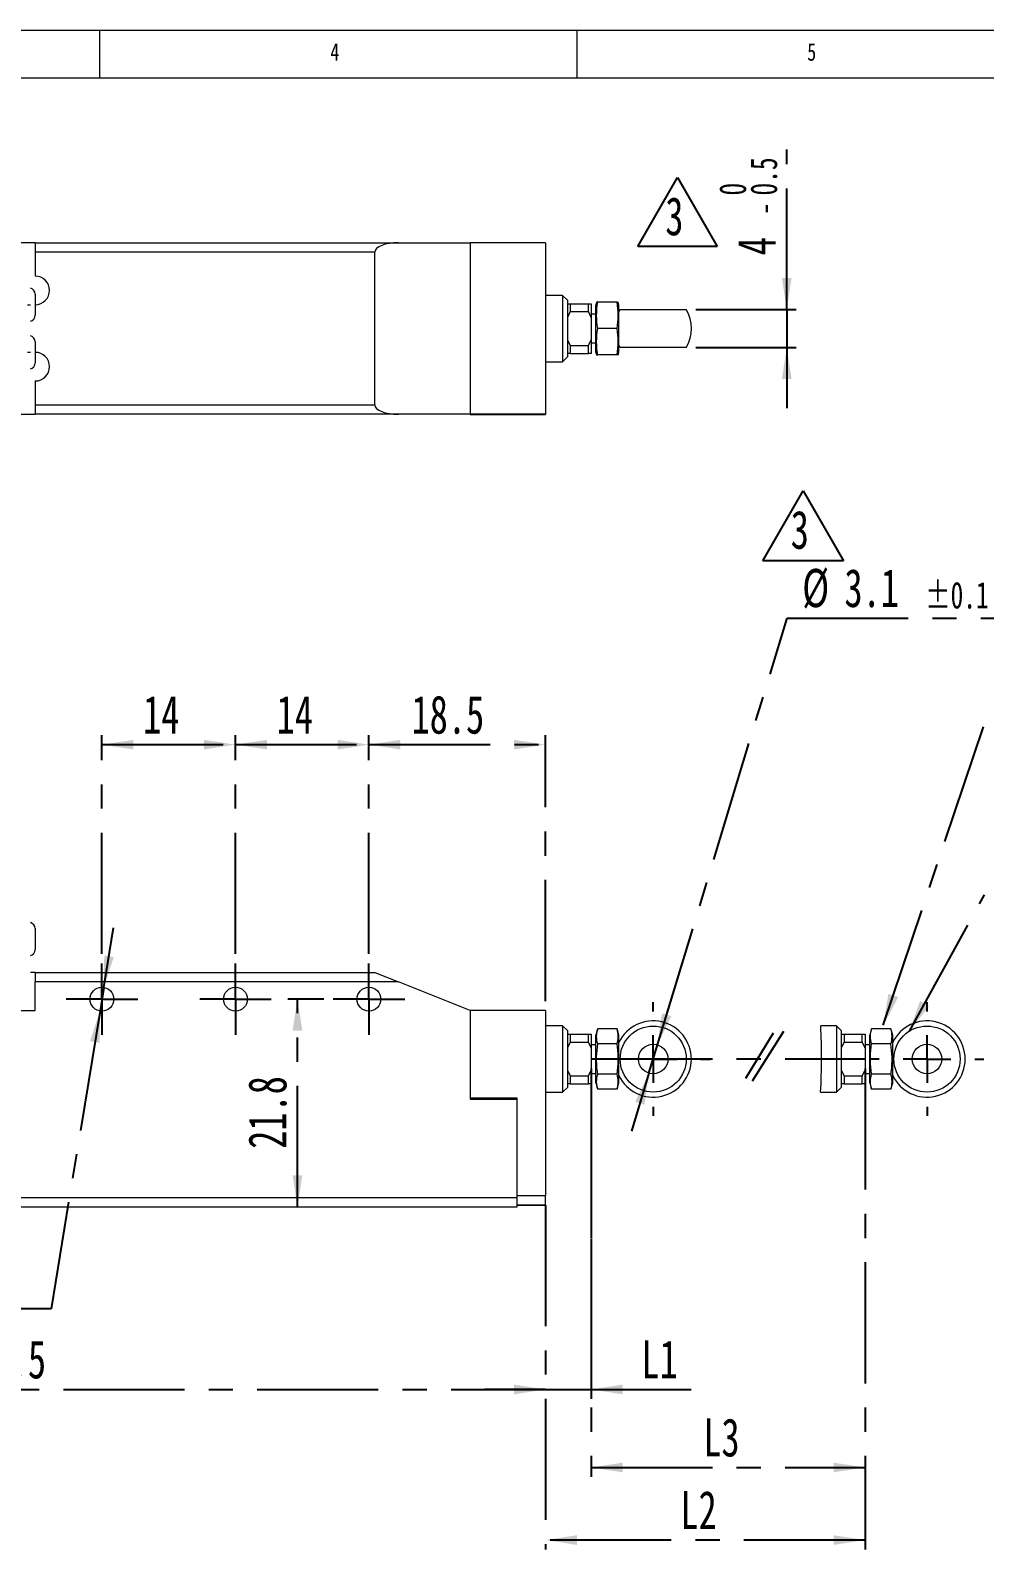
# Model space of a CAD drawing. Header units: millimetres. Extents: x 5 to 415, y 5 to 292.
# Drawn here: x 152.7 to 252.8, y 132.7 to 292 of the extents above; entities that cross this region are included whole.
import ezdxf

# ---------------------------------------------------------------- set-up
doc = ezdxf.new("R2010")
doc.units = ezdxf.units.MM
doc.linetypes.add('CENTERX2', pattern=[20.32, 12.7, -2.54, 2.54, -2.54])
doc.layers.add('CENTER_LINE', color=7, linetype='CENTERX2')
doc.layers.add('DIMENSION', color=7, linetype='Continuous')
doc.styles.add('SLDTEXTSTYLE0', font='TXT', dxfattribs={"width": 0.7})
doc.styles.add('SLDTEXTSTYLE3', font='TXT', dxfattribs={"width": 0.75})
doc.dimstyles.new('SLDDIMSTYLE0', dxfattribs={"dimtxt": 4, "dimasz": 3.302, "dimexe": 0, "dimexo": 0.0625, "dimgap": 1, "dimtad": 1, "dimrnd": 1e-09, "dimzin": 12, "dimdsep": 46, "dimtxsty": 'SLDTEXTSTYLE0', "dimsah": 1, "dimcen": 0.09, "dimadec": 0, "dimazin": 3, "dimtfac": 1, "dimtofl": 0, "dimtmove": 0, "dimatfit": 3, "dimfxl": 1, "dimfrac": 2, "dimtolj": 1, "dimtzin": 12, "dimarcsym": 0})
doc.dimstyles.new('SLDDIMSTYLE1', dxfattribs={"dimtxt": 4, "dimasz": 3.302, "dimexe": 0, "dimexo": 0.0625, "dimgap": 1, "dimtad": 1, "dimrnd": 1e-09, "dimzin": 12, "dimdsep": 46, "dimtxsty": 'SLDTEXTSTYLE0', "dimsah": 1, "dimcen": 0.09, "dimadec": 0, "dimazin": 3, "dimtfac": 1, "dimtmove": 0, "dimatfit": 0, "dimfxl": 1, "dimfrac": 2, "dimtolj": 1, "dimtzin": 12, "dimarcsym": 0})
doc.dimstyles.new('SLDDIMSTYLE2', dxfattribs={"dimtxt": 4, "dimasz": 3.302, "dimexe": 0, "dimexo": 0.0625, "dimgap": 1, "dimtad": 0, "dimtih": 1, "dimtoh": 1, "dimrnd": 1e-09, "dimzin": 12, "dimdsep": 46, "dimtxsty": 'SLDTEXTSTYLE0', "dimsah": 1, "dimcen": 0, "dimadec": 0, "dimazin": 3, "dimtol": 1, "dimtp": 0.1, "dimtm": 0.1, "dimtfac": 1, "dimtmove": 0, "dimatfit": 3, "dimfxl": 1, "dimfrac": 2, "dimtolj": 1, "dimarcsym": 0})
doc.dimstyles.new('SLDDIMSTYLE5', dxfattribs={"dimtxt": 4, "dimasz": 3.302, "dimexe": 0, "dimexo": 0.0625, "dimgap": 1, "dimtad": 0, "dimtih": 1, "dimtoh": 1, "dimrnd": 1e-09, "dimzin": 12, "dimdsep": 46, "dimtxsty": 'SLDTEXTSTYLE0', "dimsah": 1, "dimcen": 0, "dimadec": 0, "dimazin": 3, "dimtfac": 1, "dimtmove": 0, "dimatfit": 3, "dimfxl": 1, "dimfrac": 2, "dimtolj": 1, "dimtzin": 12, "dimarcsym": 0})
doc.dimstyles.new('SLDDIMSTYLE6', dxfattribs={"dimtxt": 0.18, "dimasz": 3.302, "dimexe": 0, "dimexo": 0.0625, "dimgap": 0, "dimtad": 0, "dimtih": 1, "dimtoh": 1, "dimdec": 0, "dimrnd": 1e-09, "dimzin": 0, "dimdsep": 46, "dimtxsty": 'Standard', "dimsah": 1, "dimcen": 0.09, "dimadec": 0, "dimazin": 0, "dimtfac": 3.302, "dimtdec": 0, "dimtofl": 0, "dimtmove": 0, "dimatfit": 3, "dimfxl": 1, "dimfrac": 2, "dimtolj": 1, "dimtzin": 0, "dimarcsym": 0})
doc.dimstyles.new('SLDDIMSTYLE8', dxfattribs={"dimtxt": 4, "dimasz": 3.302, "dimexe": 0, "dimexo": 0.0625, "dimgap": 1, "dimtad": 1, "dimrnd": 1e-09, "dimzin": 12, "dimdsep": 46, "dimtxsty": 'SLDTEXTSTYLE0', "dimsah": 1, "dimcen": 0.09, "dimadec": 0, "dimazin": 3, "dimtol": 1, "dimtm": 0.5, "dimtfac": 1, "dimtmove": 0, "dimatfit": 0, "dimfxl": 1, "dimfrac": 2, "dimtolj": 1, "dimarcsym": 0})

# ---------------------------------------------------------------- blocks, each defined once
blk = doc.blocks.new('SW_NOTE_0_2')
at = {"layer": 'CENTER_LINE', "color": 0}
for p, q in [((-2.93, -0.1), (1.3, 7.23)), ((1.3, 7.23), (5.53, -0.1)), ((5.53, -0.1), (-2.93, -0.1))]:
    blk.add_line(p, q, dxfattribs=at)
at = {"layer": 'CENTER_LINE', "color": 0, "insert": (0, 5.16), "char_height": 4, "attachment_point": 1, "style": 'SLDTEXTSTYLE0'}
blk.add_mtext('3', dxfattribs=at)
blk = doc.blocks.new('_D')
at = {"layer": 'CENTER_LINE'}
for p, q in [((211.52, 183.12), (211.52, 140.28)), ((240.23, 183.12), (240.23, 140.28)), ((211.52, 141.28), (240.23, 141.28))]:
    blk.add_line(p, q, dxfattribs=at)
for points in [[(211.52, 141.28), (214.82, 140.77), (214.82, 141.78)], [(240.23, 141.28), (236.93, 141.78), (236.93, 140.77)]]:
    blk.add_solid(points, dxfattribs=at)
at = {"layer": 'CENTER_LINE', "insert": (223.27, 146.43), "char_height": 4, "attachment_point": 1, "style": 'SLDTEXTSTYLE0'}
blk.add_mtext('L3', dxfattribs=at)
blk = doc.blocks.new('_D_1')
at = {"layer": 'CENTER_LINE'}
for p, q in [((240.23, 183.12), (240.23, 132.66)), ((206.72, 168.8), (206.72, 132.66)), ((240.23, 133.66), (206.72, 133.66))]:
    blk.add_line(p, q, dxfattribs=at)
for points in [[(206.72, 133.66), (210.02, 133.15), (210.02, 134.17)], [(240.23, 133.66), (236.93, 134.17), (236.93, 133.15)]]:
    blk.add_solid(points, dxfattribs=at)
at = {"layer": 'CENTER_LINE', "insert": (220.87, 138.82), "char_height": 4, "attachment_point": 1, "style": 'SLDTEXTSTYLE0'}
blk.add_mtext('L2', dxfattribs=at)
blk = doc.blocks.new('_D_6')
at = {"layer": 'CENTER_LINE'}
for p, q in [((95.22, 179), (95.22, 148.46)), ((206.72, 168.8), (206.72, 148.46)), ((95.22, 149.46), (206.72, 149.46))]:
    blk.add_line(p, q, dxfattribs=at)
for points in [[(95.22, 149.46), (98.52, 148.95), (98.52, 149.97)], [(206.72, 149.46), (203.42, 149.97), (203.42, 148.95)]]:
    blk.add_solid(points, dxfattribs=at)
at = {"layer": 'CENTER_LINE', "insert": (144.84, 154.62), "char_height": 4, "attachment_point": 1, "style": 'SLDTEXTSTYLE0'}
blk.add_mtext('111.5', dxfattribs=at)
blk = doc.blocks.new('_D_7')
at = {"layer": 'CENTER_LINE'}
for p, q in [((211.52, 180.51), (211.52, 148.46)), ((206.72, 168.8), (206.72, 148.46)), ((206.72, 149.46), (200.37, 149.46)), ((206.72, 149.46), (211.52, 149.46)), ((211.52, 149.46), (221.99, 149.46))]:
    blk.add_line(p, q, dxfattribs=at)
for points in [[(206.72, 149.46), (203.42, 149.97), (203.42, 148.95)], [(211.52, 149.46), (214.82, 148.95), (214.82, 149.97)]]:
    blk.add_solid(points, dxfattribs=at)
at = {"layer": 'CENTER_LINE', "insert": (216.78, 154.62), "char_height": 4, "attachment_point": 1, "style": 'SLDTEXTSTYLE0'}
blk.add_mtext('L1', dxfattribs=at)
blk = doc.blocks.new('_D_13')
at = {"layer": 'CENTER_LINE'}
for p, q in [((183.47, 190.39), (179.72, 190.39)), ((180.72, 168.59), (180.72, 190.39))]:
    blk.add_line(p, q, dxfattribs=at)
for points in [[(180.72, 190.39), (180.21, 187.09), (181.23, 187.09)], [(180.72, 168.59), (181.23, 171.9), (180.21, 171.9)]]:
    blk.add_solid(points, dxfattribs=at)
at = {"layer": 'CENTER_LINE', "insert": (175.56, 174.7), "char_height": 4, "attachment_point": 1, "rotation": 90, "style": 'SLDTEXTSTYLE0'}
blk.add_mtext('21.8', dxfattribs=at)
blk = doc.blocks.new('_D_14')
at = {"layer": 'CENTER_LINE'}
for p, q in [((174.22, 195.14), (174.22, 218.09)), ((174.22, 217.09), (188.22, 217.09)), ((188.22, 195.14), (188.22, 218.09))]:
    blk.add_line(p, q, dxfattribs=at)
for points in [[(174.22, 217.09), (177.52, 216.58), (177.52, 217.59)], [(188.22, 217.09), (184.92, 217.59), (184.92, 216.58)]]:
    blk.add_solid(points, dxfattribs=at)
at = {"layer": 'CENTER_LINE', "insert": (178.54, 222.24), "char_height": 4, "attachment_point": 1, "style": 'SLDTEXTSTYLE0'}
blk.add_mtext('14', dxfattribs=at)
blk = doc.blocks.new('_D_15')
at = {"layer": 'CENTER_LINE'}
for p, q in [((160.22, 195.14), (160.22, 218.09)), ((160.22, 217.09), (174.22, 217.09)), ((174.22, 195.14), (174.22, 218.09))]:
    blk.add_line(p, q, dxfattribs=at)
for points in [[(160.22, 217.09), (163.52, 216.58), (163.52, 217.59)], [(174.22, 217.09), (170.92, 217.59), (170.92, 216.58)]]:
    blk.add_solid(points, dxfattribs=at)
at = {"layer": 'CENTER_LINE', "insert": (164.54, 222.24), "char_height": 4, "attachment_point": 1, "style": 'SLDTEXTSTYLE0'}
blk.add_mtext('14', dxfattribs=at)
blk = doc.blocks.new('_D_16')
at = {"layer": 'CENTER_LINE'}
for p, q in [((188.22, 195.14), (188.22, 218.09)), ((188.22, 217.09), (206.72, 217.09)), ((206.72, 190.2), (206.72, 218.09))]:
    blk.add_line(p, q, dxfattribs=at)
for points in [[(188.22, 217.09), (191.52, 216.58), (191.52, 217.59)], [(206.72, 217.09), (203.42, 217.59), (203.42, 216.58)]]:
    blk.add_solid(points, dxfattribs=at)
at = {"layer": 'CENTER_LINE', "insert": (192.68, 222.24), "char_height": 4, "attachment_point": 1, "style": 'SLDTEXTSTYLE0'}
blk.add_mtext('18.5', dxfattribs=at)
blk = doc.blocks.new('_D_17')
at = {"layer": 'CENTER_LINE'}
for p, q in [((160.42, 191.63), (161.45, 197.89)), ((160.42, 191.63), (160.02, 189.16)), ((160.02, 189.16), (154.89, 157.91)), ((154.89, 157.91), (104.23, 157.91))]:
    blk.add_line(p, q, dxfattribs=at)
for points in [[(160.42, 191.63), (161.46, 194.8), (160.46, 194.97)], [(160.02, 189.16), (158.98, 185.98), (159.98, 185.82)]]:
    blk.add_solid(points, dxfattribs=at)
at = {"layer": 'CENTER_LINE', "char_height": 4, "attachment_point": 1, "style": 'SLDTEXTSTYLE0'}
for s, insert in [('3-M3X0.5P TAP HOLE', (104.23, 167.73)), ('DEPTH 8.5', (116.85, 163.07))]:
    blk.add_mtext(s, dxfattribs=dict(at, insert=insert))
blk = doc.blocks.new('_D_18')
at = {"layer": 'CENTER_LINE'}
for p, q in [((218.47, 185.6), (232.05, 230.36)), ((232.05, 230.36), (268.07, 230.36)), ((217.57, 182.63), (218.47, 185.6)), ((217.57, 182.63), (215.73, 176.55))]:
    blk.add_line(p, q, dxfattribs=at)
for points in [[(218.47, 185.6), (219.91, 188.61), (218.94, 188.9)], [(217.57, 182.63), (216.13, 179.62), (217.1, 179.32)]]:
    blk.add_solid(points, dxfattribs=at)
at = {"layer": 'CENTER_LINE', "attachment_point": 1, "style": 'SLDTEXTSTYLE0'}
for s, insert, char_height in [('%%c', (233.64, 235.52), 4), ('3.1', (238.07, 235.52), 4), ('±0.1', (246.53, 234.17), 2.8), ('HOLE', (255.58, 235.52), 4)]:
    blk.add_mtext(s, dxfattribs=dict(at, insert=insert, char_height=char_height))
blk = doc.blocks.new('SW_CENTERMARKSYMBOL_1')
at = {"layer": 'CENTER_LINE', "color": 0}
for p, q in [((0, 2.5), (0, 3.75)), ((0, 0), (0, 2.5)), ((-2.5, 0), (-3.75, 0)), ((0, 0), (-2.5, 0)), ((0, 0), (0, -2.5)), ((0, 0), (2.5, 0)), ((2.5, 0), (3.75, 0)), ((0, -2.5), (0, -3.75))]:
    blk.add_line(p, q, dxfattribs=at)
blk = doc.blocks.new('SW_CENTERMARKSYMBOL_2')
at = {"layer": 'CENTER_LINE', "color": 0}
for p, q in [((0, 2.5), (0, 3.75)), ((0, 0), (0, 2.5)), ((-2.5, 0), (-3.75, 0)), ((0, 0), (-2.5, 0)), ((0, 0), (0, -2.5)), ((0, 0), (2.5, 0)), ((2.5, 0), (3.75, 0)), ((0, -2.5), (0, -3.75))]:
    blk.add_line(p, q, dxfattribs=at)
blk = doc.blocks.new('SW_CENTERMARKSYMBOL_3')
at = {"layer": 'CENTER_LINE', "color": 0}
for p, q in [((0, 2.5), (0, 3.75)), ((0, 0), (0, 2.5)), ((-2.5, 0), (-3.75, 0)), ((0, 0), (-2.5, 0)), ((0, 0), (0, -2.5)), ((0, 0), (2.5, 0)), ((2.5, 0), (3.75, 0)), ((0, -2.5), (0, -3.75))]:
    blk.add_line(p, q, dxfattribs=at)
blk = doc.blocks.new('SW_CENTERMARKSYMBOL_4')
at = {"layer": 'CENTER_LINE', "color": 0}
for p, q in [((0, 5), (0, 5.96)), ((0, 0), (0, 2.5)), ((-5, 0), (-5.96, 0)), ((0, 0), (-2.5, 0)), ((0, 0), (0, -2.5)), ((0, 0), (2.5, 0)), ((5, 0), (5.96, 0)), ((0, -5), (0, -5.96))]:
    blk.add_line(p, q, dxfattribs=at)
blk = doc.blocks.new('_D_26')
at = {"layer": 'CENTER_LINE'}
for p, q in [((232.02, 262.73), (232.02, 279.52)), ((222.48, 262.73), (233.02, 262.73)), ((232.02, 262.73), (232.02, 258.73)), ((222.48, 258.73), (233.02, 258.73)), ((232.02, 258.73), (232.02, 252.38))]:
    blk.add_line(p, q, dxfattribs=at)
for points in [[(232.02, 262.73), (232.53, 266.03), (231.51, 266.03)], [(232.02, 258.73), (231.51, 255.43), (232.53, 255.43)]]:
    blk.add_solid(points, dxfattribs=at)
at = {"layer": 'CENTER_LINE', "attachment_point": 1, "rotation": 90, "style": 'SLDTEXTSTYLE0'}
for s, insert, char_height in [('0.5', (228.21, 274.68), 2.8), ('0', (224.95, 274.68), 2.8), ('-', (228.21, 272.64), 2.8), ('4', (226.86, 268.41), 4)]:
    blk.add_mtext(s, dxfattribs=dict(at, insert=insert, char_height=char_height))
blk = doc.blocks.new('SW_NOTE_0_8')
at = {"layer": 'CENTER_LINE', "color": 0}
for p, q in [((-2.88, -0.01), (1.28, 7.21)), ((1.28, 7.21), (5.45, -0.01)), ((5.45, -0.01), (-2.88, -0.01))]:
    blk.add_line(p, q, dxfattribs=at)
at = {"layer": 'CENTER_LINE', "color": 0, "insert": (0, 5.16), "char_height": 4, "attachment_point": 1, "style": 'SLDTEXTSTYLE0'}
blk.add_mtext('3', dxfattribs=at)
blk = doc.blocks.new('SW_CENTERMARKSYMBOL_12')
at = {"layer": 'CENTER_LINE', "color": 0}
for p, q in [((0, 5), (0, 5.96)), ((0, 0), (0, 2.5)), ((-5, 0), (-5.96, 0)), ((0, 0), (-2.5, 0)), ((0, 0), (0, -2.5)), ((0, 0), (2.5, 0)), ((5, 0), (5.96, 0)), ((0, -5), (0, -5.96))]:
    blk.add_line(p, q, dxfattribs=at)

msp = doc.modelspace()

# ---------------------------------------------------------------- linework, layer by layer
at = {"color": 7, "linetype": 'Continuous', "lineweight": 18}
for p, q in [((415, 292), (5, 292)), ((160, 287), (160, 292)), ((210, 292), (210, 287)), ((410.25, 287), (10, 287)), ((153.22, 269.731), (110.02, 269.731)), ((153.22, 269.731), (191.32, 269.731)), ((153.22, 269.731), (153.22, 268.731)), ((191.32, 269.731), (198.82, 269.731)), ((206.72, 269.733), (198.82, 269.733)), ((198.82, 269.733), (198.82, 251.733)), ((198.82, 269.731), (198.82, 267.232)), ((206.72, 269.733), (206.72, 251.733)), ((188.82, 268.731), (153.22, 268.731)), ((153.22, 268.731), (153.22, 266.231)), ((188.82, 252.731), (188.82, 268.731)), ((153.22, 264.331), (153.22, 262.131)), ((208.52, 264.211), (206.72, 264.211)), ((209.02, 263.711), (208.52, 264.211)), ((208.52, 264.211), (208.52, 258.316)), ((209.02, 263.711), (209.02, 258.663)), ((209.02, 263.325), (209.321, 263.325)), ((209.321, 263.325), (209.321, 262.504)), ((209.321, 263.325), (211.22, 263.325)), ((211.22, 262.504), (211.22, 263.325)), ((211.22, 263.325), (211.52, 263.325)), ((211.52, 263.325), (211.52, 261.893)), ((212.087, 263.481), (212.02, 263.231)), ((212.02, 258.231), (212.02, 263.231)), ((214.239, 263.481), (212.201, 263.481)), ((214.42, 263.231), (214.353, 263.481)), ((214.42, 258.231), (214.42, 263.231)), ((209.321, 262.504), (209.02, 261.89)), ((209.321, 262.504), (211.22, 262.504)), ((211.52, 261.893), (211.22, 262.504)), ((212.02, 262.231), (211.52, 262.231)), ((211.52, 261.893), (211.52, 259.558)), ((214.556, 262.731), (221.484, 262.731)), ((214.239, 260.731), (212.201, 260.731)), ((153.22, 259.331), (153.22, 257.131)), ((208.52, 258.316), (208.52, 257.251)), ((209.02, 259.558), (209.32, 258.947)), ((209.02, 258.663), (209.02, 257.751)), ((209.32, 258.947), (211.22, 258.947)), ((209.32, 258.947), (209.32, 258.125)), ((211.22, 258.947), (211.52, 259.558)), ((211.22, 258.125), (211.22, 258.947)), ((211.52, 259.558), (211.52, 258.125)), ((211.52, 259.231), (212.02, 259.231)), ((212.02, 258.231), (212.087, 257.981)), ((214.353, 257.981), (214.42, 258.231)), ((221.484, 258.731), (214.556, 258.731)), ((206.72, 257.251), (208.52, 257.251)), ((208.52, 257.251), (209.02, 257.751)), ((209.32, 258.125), (209.02, 258.125)), ((209.32, 258.125), (211.22, 258.125)), ((211.52, 258.125), (211.22, 258.125)), ((214.239, 257.981), (212.201, 257.981)), ((153.22, 255.231), (153.22, 252.731)), ((153.22, 252.731), (188.82, 252.731)), ((153.22, 252.731), (153.22, 251.731)), ((110.02, 251.731), (153.22, 251.731)), ((191.32, 251.731), (153.22, 251.731)), ((198.82, 251.731), (191.32, 251.731)), ((198.82, 251.733), (198.82, 251.731)), ((206.72, 251.733), (198.82, 251.733)), ((198.82, 251.731), (198.82, 251.73)), ((198.82, 251.73), (203.72, 251.73)), ((203.72, 251.73), (203.72, 251.726)), ((203.72, 251.726), (206.72, 251.726)), ((206.72, 251.733), (206.72, 251.726)), ((153.22, 197.796), (153.22, 196.696)), ((153.22, 196.696), (153.22, 195.596)), ((153.22, 193.194), (152.72, 193.194)), ((153.22, 193.194), (188.82, 193.194)), ((153.22, 193.194), (153.22, 192.194)), ((188.82, 193.194), (191.32, 192.194)), ((191.32, 192.194), (153.22, 192.194)), ((153.22, 189.194), (153.22, 192.194)), ((198.82, 189.194), (191.32, 192.194)), ((110.02, 189.194), (153.22, 189.194)), ((198.82, 189.199), (198.82, 189.194)), ((206.72, 189.199), (198.82, 189.199)), ((198.82, 189.194), (198.82, 185.196)), ((206.72, 189.199), (206.72, 169.799)), ((208.52, 187.594), (206.72, 187.594)), ((209.02, 187.094), (208.52, 187.594)), ((208.52, 187.594), (208.52, 186.619)), ((208.52, 186.619), (208.52, 180.634)), ((209.02, 187.094), (209.02, 186.259)), ((209.02, 186.714), (209.32, 186.714)), ((209.32, 186.714), (209.32, 185.892)), ((209.32, 186.714), (211.22, 186.714)), ((211.22, 185.892), (211.22, 186.714)), ((211.22, 186.714), (211.52, 186.714)), ((211.52, 186.714), (211.52, 185.281)), ((212.201, 187.289), (212.02, 186.614)), ((212.02, 184.114), (212.02, 186.614)), ((214.239, 187.289), (212.201, 187.289)), ((214.42, 186.614), (214.239, 187.289)), ((214.42, 184.114), (214.42, 186.614)), ((237.227, 187.594), (235.586, 187.594)), ((237.727, 187.094), (237.227, 187.594)), ((237.227, 187.594), (237.227, 186.619)), ((237.227, 186.619), (237.227, 180.634)), ((237.727, 187.094), (237.727, 186.259)), ((237.727, 186.714), (238.027, 186.714)), ((238.027, 186.714), (238.027, 185.892)), ((238.027, 186.714), (239.927, 186.714)), ((239.927, 185.892), (239.927, 186.714)), ((239.927, 186.714), (240.227, 186.714)), ((240.227, 186.714), (240.227, 185.281)), ((240.908, 187.289), (240.727, 186.614)), ((240.727, 184.114), (240.727, 186.614)), ((242.946, 187.289), (240.908, 187.289)), ((243.127, 186.614), (242.946, 187.289)), ((243.127, 184.114), (243.127, 186.614)), ((198.82, 185.196), (198.82, 180.029)), ((209.02, 186.259), (209.02, 181.134)), ((209.32, 185.892), (209.02, 185.281)), ((209.32, 185.892), (211.22, 185.892)), ((211.52, 185.281), (211.22, 185.892)), ((212.02, 185.614), (211.52, 185.614)), ((211.52, 185.281), (211.52, 182.946)), ((214.239, 185.701), (212.201, 185.701)), ((237.727, 186.259), (237.727, 181.134)), ((238.027, 185.892), (237.727, 185.281)), ((238.027, 185.892), (239.927, 185.892)), ((240.227, 185.281), (239.927, 185.892)), ((240.727, 185.614), (240.227, 185.614)), ((240.227, 185.281), (240.227, 182.946)), ((242.946, 185.701), (240.908, 185.701)), ((212.02, 181.614), (212.02, 184.114)), ((214.42, 181.614), (214.42, 184.114)), ((240.727, 181.614), (240.727, 184.114)), ((243.127, 181.614), (243.127, 184.114)), ((209.02, 182.946), (209.32, 182.335)), ((209.32, 182.335), (211.22, 182.335)), ((209.32, 182.335), (209.32, 181.514)), ((211.22, 182.335), (211.52, 182.946)), ((211.22, 181.514), (211.22, 182.335)), ((211.52, 182.946), (211.52, 181.514)), ((211.52, 182.614), (212.02, 182.614)), ((214.239, 182.526), (212.201, 182.526)), ((237.727, 182.946), (238.027, 182.335)), ((238.027, 182.335), (239.927, 182.335)), ((238.027, 182.335), (238.027, 181.514)), ((239.927, 182.335), (240.227, 182.946)), ((239.927, 181.514), (239.927, 182.335)), ((240.227, 182.946), (240.227, 181.514)), ((240.227, 182.614), (240.727, 182.614)), ((242.946, 182.526), (240.908, 182.526)), ((206.72, 180.634), (208.52, 180.634)), ((208.52, 180.634), (209.02, 181.134)), ((209.32, 181.514), (209.02, 181.514)), ((209.32, 181.514), (211.22, 181.514)), ((211.52, 181.514), (211.22, 181.514)), ((212.02, 181.614), (212.201, 180.938)), ((214.239, 180.938), (212.201, 180.938)), ((214.239, 180.938), (214.42, 181.614)), ((235.577, 180.634), (237.227, 180.634)), ((237.227, 180.634), (237.727, 181.134)), ((238.027, 181.514), (237.727, 181.514)), ((238.027, 181.514), (239.927, 181.514)), ((240.227, 181.514), (239.927, 181.514)), ((240.727, 181.614), (240.908, 180.938)), ((242.946, 180.938), (240.908, 180.938)), ((242.946, 180.938), (243.127, 181.614)), ((198.82, 180.029), (198.82, 179.894)), ((198.82, 180.029), (203.72, 180.029)), ((203.72, 180.023), (198.82, 180.023)), ((198.82, 179.894), (203.72, 179.894)), ((203.72, 180.029), (203.72, 169.799)), ((110.02, 169.594), (203.72, 169.594)), ((203.72, 169.799), (206.72, 169.799)), ((203.72, 169.799), (203.72, 169.696)), ((203.72, 169.696), (203.72, 169.594)), ((203.72, 169.594), (203.72, 168.594)), ((206.72, 168.798), (206.72, 169.799)), ((203.72, 168.594), (110.02, 168.594)), ((206.72, 168.798), (203.72, 168.798)), ((203.72, 168.793), (206.72, 168.793)), ((206.72, 168.798), (206.72, 168.793))]:
    msp.add_line(p, q, dxfattribs=at)
for centre, radius in [((160.22, 190.394), 1.25), ((174.22, 190.394), 1.25), ((188.22, 190.394), 1.25), ((218.02, 184.114), 3.464), ((246.727, 184.114), 3.464), ((218.02, 184.114), 1.55), ((246.727, 184.114), 1.55)]:
    msp.add_circle(centre, radius, dxfattribs=at)
for centre, radius, start, end in [((153.22, 264.731), 1.5, 270, 90), ((152.57, 264.331), 0.65, 0, 76.65764), ((152.57, 262.131), 0.65, 283.34236, 0), ((218.02, 260.731), 4, 150, 154.15807), ((218.02, 260.731), 4, 330, 30), ((152.57, 259.331), 0.65, 0, 76.65764), ((153.22, 256.731), 1.5, 270, 90), ((218.02, 260.731), 4, 205.84193, 210), ((152.57, 257.131), 0.65, 283.34236, 0), ((152.57, 197.796), 0.65, 0, 76.65764), ((152.57, 195.596), 0.65, 283.34236, 0), ((218.02, 184.114), 4, 205.84193, 154.15807), ((246.727, 184.114), 4, 205.84192, 154.15808), ((166.711, 184.205), 68.959, 357.03125, 2.81658)]:
    msp.add_arc(centre, radius, start, end, dxfattribs=at)
for centre, start_param, end_param in [((191.32, 268.731), 1.5707963, 3.1415927), ((191.32, 252.731), 3.1415927, 4.712389)]:
    msp.add_ellipse(centre, major_axis=(2.5, 0), ratio=0.4, start_param=start_param, end_param=end_param, dxfattribs=at)
for points, knots in [([(152.427, 263.212), (152.521, 263.211), (152.69, 263.21), (152.711, 263.21), (152.72, 263.21)], [0, 0, 0, 0, 0.557568, 1, 1, 1, 1]), ([(212.201, 263.481), (212.139, 263.481), (212.066, 263.481), (212.095, 263.481), (212.099, 263.481)], [0, 0, 0, 0, 0.8668925, 1, 1, 1, 1]), ([(212.201, 260.731), (212.144, 261.185), (212.03, 262.102), (212.144, 263.019), (212.201, 263.481)], [0, 0, 0, 0, 0.4952157, 1, 1, 1, 1]), ([(214.239, 260.731), (214.296, 261.185), (214.41, 262.102), (214.296, 263.019), (214.239, 263.481)], [0, 0, 0, 0, 0.49521567, 1, 1, 1, 1]), ([(214.239, 263.481), (214.301, 263.481), (214.373, 263.481), (214.345, 263.481), (214.341, 263.481)], [0, 0, 0, 0, 0.8668925, 1, 1, 1, 1]), ([(212.201, 257.981), (212.144, 258.435), (212.03, 259.352), (212.144, 260.269), (212.201, 260.731)], [0, 0, 0, 0, 0.49521567, 1, 1, 1, 1]), ([(214.239, 257.981), (214.296, 258.435), (214.41, 259.352), (214.296, 260.269), (214.239, 260.731)], [0, 0, 0, 0, 0.49521567, 1, 1, 1, 1]), ([(152.427, 258.25), (152.521, 258.251), (152.69, 258.253), (152.711, 258.253), (152.72, 258.253)], [0, 0, 0, 0, 0.557568, 1, 1, 1, 1]), ([(212.098, 257.981), (212.094, 257.981), (212.066, 257.981), (212.138, 257.981), (212.201, 257.981)], [0, 0, 0, 0, 0.11987635, 1, 1, 1, 1]), ([(214.342, 257.981), (214.346, 257.981), (214.374, 257.981), (214.302, 257.981), (214.239, 257.981)], [0, 0, 0, 0, 0.1198763, 1, 1, 1, 1]), ([(212.201, 185.701), (212.144, 185.963), (212.03, 186.493), (212.144, 187.022), (212.201, 187.289)], [0, 0, 0, 0, 0.49521567, 1, 1, 1, 1]), ([(214.239, 185.701), (214.296, 185.963), (214.41, 186.493), (214.296, 187.022), (214.239, 187.289)], [0, 0, 0, 0, 0.49521567, 1, 1, 1, 1]), ([(240.908, 185.701), (240.852, 185.963), (240.737, 186.492), (240.851, 187.022), (240.908, 187.289)], [0, 0, 0, 0, 0.4952882, 1, 1, 1, 1]), ([(242.946, 185.701), (243.003, 185.963), (243.117, 186.492), (243.004, 187.022), (242.946, 187.289)], [0, 0, 0, 0, 0.49528817, 1, 1, 1, 1]), ([(212.201, 182.526), (212.184, 182.66), (212.11, 183.249), (212.051, 184.314), (212.151, 185.236), (212.201, 185.701)], [0, 0, 0, 0, 0.1269715, 0.56007701, 1, 1, 1, 1]), ([(214.239, 182.526), (214.256, 182.66), (214.33, 183.249), (214.389, 184.314), (214.289, 185.236), (214.239, 185.701)], [0, 0, 0, 0, 0.1269715, 0.560077, 1, 1, 1, 1]), ([(240.908, 182.526), (240.892, 182.66), (240.817, 183.249), (240.759, 184.314), (240.858, 185.236), (240.908, 185.701)], [0, 0, 0, 0, 0.1269715, 0.560077, 1, 1, 1, 1]), ([(242.946, 182.526), (242.963, 182.66), (243.038, 183.249), (243.096, 184.314), (242.997, 185.236), (242.946, 185.701)], [0, 0, 0, 0, 0.1269716, 0.560077, 1, 1, 1, 1]), ([(212.201, 180.938), (212.144, 181.2), (212.03, 181.729), (212.144, 182.259), (212.201, 182.526)], [0, 0, 0, 0, 0.49521567, 1, 1, 1, 1]), ([(214.239, 180.938), (214.296, 181.2), (214.41, 181.729), (214.296, 182.259), (214.239, 182.526)], [0, 0, 0, 0, 0.49521567, 1, 1, 1, 1]), ([(240.908, 180.938), (240.852, 181.2), (240.737, 181.729), (240.851, 182.259), (240.908, 182.526)], [0, 0, 0, 0, 0.4952881, 1, 1, 1, 1]), ([(242.946, 180.938), (243.003, 181.2), (243.117, 181.729), (243.004, 182.259), (242.946, 182.526)], [0, 0, 0, 0, 0.4952881, 1, 1, 1, 1])]:
    msp.add_open_spline(points, degree=3, knots=knots, dxfattribs=at)
at = {"layer": 'CENTER_LINE'}
msp.add_line((211.52, 184.12), (240.227, 184.12), dxfattribs=at)
at = {"layer": 'DIMENSION'}
for p, q in [((230.613, 186.836), (227.7, 182.059)), ((231.678, 186.998), (228.385, 181.798))]:
    msp.add_line(p, q, dxfattribs=at)

# ---------------------------------------------------------------- block references
at = {"layer": 'CENTER_LINE'}
for name, p in [('SW_NOTE_0_8', (219.287, 269.354)), ('SW_NOTE_0_2', (232.44, 236.472)), ('SW_CENTERMARKSYMBOL_1', (160.22, 190.394)), ('SW_CENTERMARKSYMBOL_2', (174.22, 190.394)), ('SW_CENTERMARKSYMBOL_3', (188.22, 190.394)), ('SW_CENTERMARKSYMBOL_4', (218.02, 184.114)), ('SW_CENTERMARKSYMBOL_12', (246.727, 184.114))]:
    msp.add_blockref(name, p, dxfattribs=at)

# ---------------------------------------------------------------- texts
at = {"color": 7, "linetype": 'Continuous', "lineweight": 0, "char_height": 1.852, "attachment_point": 1, "style": 'SLDTEXTSTYLE3'}
for s, insert in [('4', (184.167, 290.668)), ('5', (234.167, 290.668))]:
    msp.add_mtext(s, dxfattribs=dict(at, insert=insert))

# ---------------------------------------------------------------- dimensions: what is measured, and where the dimension line sits
at = {"layer": 'CENTER_LINE'}
for base, p1, p2, dimstyle, picture, middle in [((232.02, 258.731), (221.484, 262.731), (221.484, 258.731), 'SLDDIMSTYLE8', '_D_26', (232.02, 273.964)), ((180.719, 190.394), (203.72, 168.594), (184.47, 190.394), 'SLDDIMSTYLE0', '_D_13', (180.719, 179.494))]:
    dim = msp.add_linear_dim(base=base, p1=p1, p2=p2, angle=90, dimstyle=dimstyle, dxfattribs=at)
    dim.commit()
    dim.dimension.update_dxf_attribs({"geometry": picture, "text_midpoint": middle, "dimtype": 160})
dim = msp.add_diameter_dim_2p(p1=(218.47, 185.597), p2=(217.57, 182.63), text='<> HOLE', dimstyle='SLDDIMSTYLE2', dxfattribs=at)
dim.commit()
dim.dimension.update_dxf_attribs({"geometry": '_D_18', "text_midpoint": (250.855, 233.191), "dimtype": 163})
for base, p1, p2, dimstyle, picture, middle in [((174.22, 217.085), (160.22, 194.144), (174.22, 194.144), 'SLDDIMSTYLE0', '_D_15', (167.22, 217.085)), ((188.22, 217.085), (174.22, 194.144), (188.22, 194.144), 'SLDDIMSTYLE0', '_D_14', (181.22, 217.085)), ((206.72, 217.085), (188.22, 194.144), (206.72, 189.199), 'SLDDIMSTYLE0', '_D_16', (197.47, 217.085)), ((206.72, 133.661), (240.227, 184.12), (206.72, 169.799), 'SLDDIMSTYLE0', '_D_1', (223.474, 133.661)), ((211.52, 149.459), (206.72, 169.799), (211.52, 181.514), 'SLDDIMSTYLE1', '_D_7', (219.387, 149.459)), ((206.72, 149.459), (95.22, 179.996), (206.72, 169.799), 'SLDDIMSTYLE0', '_D_6', (150.97, 149.459))]:
    dim = msp.add_linear_dim(base=base, p1=p1, p2=p2, dimstyle=dimstyle, dxfattribs=at)
    dim.commit()
    dim.dimension.update_dxf_attribs({"geometry": picture, "text_midpoint": middle, "dimtype": 160})
dim = msp.add_diameter_dim_2p(p1=(160.017, 189.16), p2=(160.423, 191.627), text='3-M3X0.5P TAP HOLE\\PDEPTH 8.5', dimstyle='SLDDIMSTYLE5', override={"dimpost": '<>'}, dxfattribs=at)
dim.commit()
dim.dimension.update_dxf_attribs({"geometry": '_D_17', "text_midpoint": (128.761, 162.571), "dimtype": 163})
dim = msp.add_linear_dim(base=(240.227, 141.275), p1=(211.52, 184.12), p2=(240.227, 184.12), text='L3', dimstyle='SLDDIMSTYLE0', dxfattribs=at)
dim.commit()
dim.dimension.update_dxf_attribs({"geometry": '_D', "text_midpoint": (225.874, 141.275), "dimtype": 160})

# ---------------------------------------------------------------- leaders
for points in [[(242.145, 187.649), (252.763, 219.276)], [(244.876, 187.041), (252.764, 201.327)]]:
    msp.add_leader(points, dimstyle='SLDDIMSTYLE6', dxfattribs=at)

doc.saveas('drawing.dxf')
